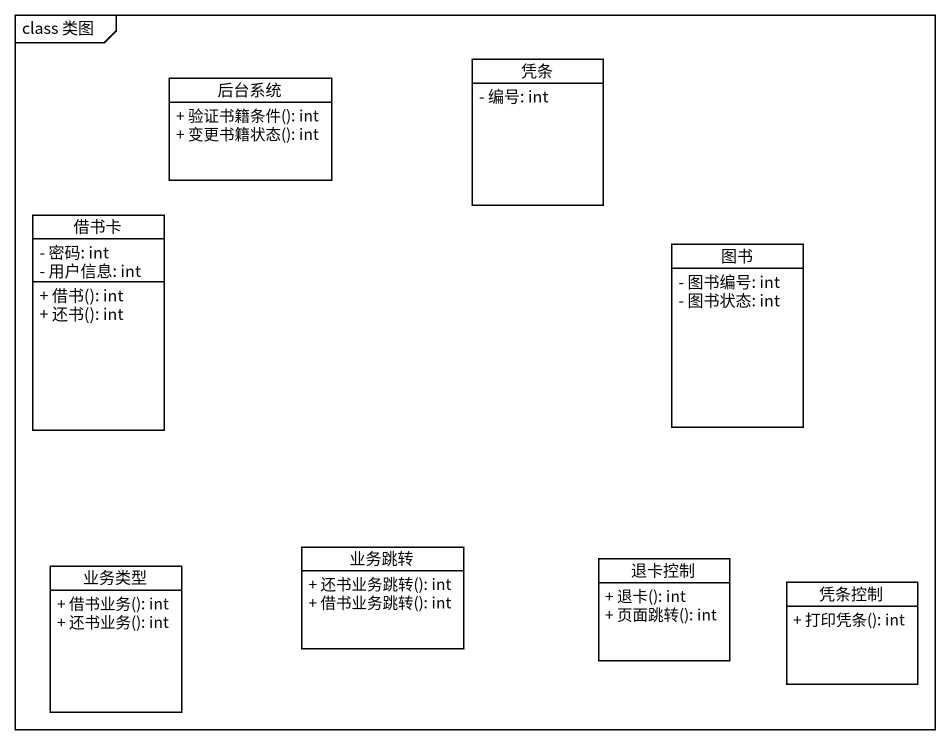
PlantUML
@startuml
mainframe class 类图
hide circle
hide empty members
skinparam classAttributeIconSize 0
class 后台系统 {
  + 验证书籍条件(): int
  + 变更书籍状态(): int
}
class 凭条 {
  - 编号: int
}
class 借书卡 {
  - 密码: int
  - 用户信息: int
  + 借书(): int
  + 还书(): int
}
class 图书 {
  - 图书编号: int
  - 图书状态: int
}
class 业务类型 {
  + 借书业务(): int
  + 还书业务(): int
}
class 业务跳转 {
  + 还书业务跳转(): int
  + 借书业务跳转(): int
}
class 退卡控制 {
  + 退卡(): int
  + 页面跳转(): int
}
class 凭条控制 {
  + 打印凭条(): int
}
@enduml
